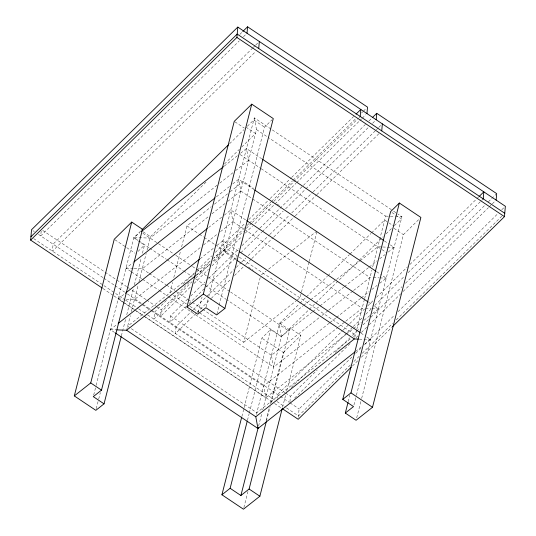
<?xml version="1.0" encoding="UTF-8"?>
<svg xmlns="http://www.w3.org/2000/svg" width="536" height="536" viewBox="0 0 536 536"><rect width="100%" height="100%" fill="white"/><g stroke="black" fill="none" stroke-linecap="round" stroke-linejoin="round"><path stroke-width="0.4" stroke-dasharray="2.68 2.01" d="M41.172 231.076L40.756 235.914L239.277 40.863M189.268 282.264L161.249 309.795L160.7 316.24L191.097 286.371M187.761 298.988L170.475 315.972L169.925 322.424L186.019 306.605M277.226 398.409L277.561 394.516L342.538 330.672M289.929 401.946L290.411 396.305L317.238 369.94M298.371 417.289L299.088 408.935L352.145 356.802M93.693 395.019L95.957 386.108M96.165 385.297L133.839 237.495L139.735 232.845M96.239 408.72L98.503 399.836M98.711 399.032L100.353 392.573M121.384 335.811L125.719 318.806M126.751 314.753L133.565 288.026M134.389 284.784L141.203 258.057M142.442 253.2L144.506 245.099L138.449 241.046M126.623 330.25L130.328 315.704M131.36 311.664L138.161 284.991M138.985 281.762L146.194 253.474M147.018 250.238L150.469 236.698L206.561 181.59M169.885 292.89L172.559 282.392M173.791 277.548L180.585 250.908M181.61 246.875L186.964 225.884L211.191 206.749M198.106 312.568L202.032 297.172M206.112 306.9L208.591 297.185M208.799 296.381L254.299 117.853L271.625 129.457M254.299 117.853L256.489 129.591L225.174 252.436L212.692 262.292M216.879 314.109L218.943 306.016M219.15 305.205L264.529 127.173L272.114 119.722M199.546 312.756L243.692 342.323L260.563 276.12M241.883 416.465L243.94 408.392M244.141 407.581L261.843 338.142L270.593 329.546L281.36 336.755L358.671 260.791M247.471 420.264L249.126 413.779M249.327 412.975L270.593 329.546M256.402 414.355L279.631 323.208L299.322 303.858M258.593 426.073L261.742 413.698M262.714 409.913L281.46 336.36L279.269 324.628L302.927 305.949M243.853 507.585L247.974 491.438M266.084 420.385L269.374 407.467M270.405 403.427L283.37 352.561L261.843 338.142M266.412 421.122L270.124 406.569M270.948 403.333L290.11 328.159L300.877 335.369L286.66 391.146M309.064 262.339L300.006 297.855L296.73 300.441M309.265 261.528L316.883 231.659M282.532 407.313L285.835 394.375M354.752 337.338L356.608 330.055M356.815 329.245L364.433 299.343M364.641 298.539L371.85 270.251M372.674 267.015L385.652 216.102L268.295 137.497M348.206 401.712L349.861 395.226M353.941 404.955L356.206 396.057M356.413 395.246L401.92 216.718L397.759 213.938M356.695 417.839L360.828 401.625M361.653 398.382L403.394 234.641L420.311 218.018M239.827 34.411L242.212 32.073M243.445 36.763L245.83 34.425M252.771 47.938L53.057 244.155L52.461 251.163L255.746 51.436M253.361 47.349L255.149 45.593M255.746 45.011L259.324 41.493M140.74 231.009L133.739 237.89L137.779 240.59M229.555 143.755L243.873 129.685M247.344 126.275L253.763 119.964L264.529 127.173M224.457 164.003L239.378 149.343M241.763 146.998L255.484 133.518L246.259 127.334M138.087 251.404L144.506 245.099M166.468 300.408L154.542 312.126L153.946 319.134L192.102 281.648M183.158 284.006L194.488 272.878M197.469 269.95L211.774 255.893M215.351 252.382L245.16 223.097M248.738 219.579L269.601 199.077M270.198 198.494L291.061 177.992M291.658 177.409L353.66 116.493M196.417 275.236L210.132 261.762M244.704 227.793L213.71 258.252L226.199 248.423L355.361 334.933L353.392 336.487M247.089 225.448L248.878 223.693M249.475 223.103L270.935 202.018M271.531 201.435L292.401 180.934M292.998 180.344L355.589 118.845M361.552 112.989L362.745 111.816M363.341 111.227L366.323 108.299M195.68 278.137L209.985 264.08M212.966 261.146L243.371 231.277M246.352 228.349L251.712 223.077M252.309 222.494L273.179 201.992M273.775 201.409L358.423 118.235M359.02 117.645L360.212 116.48M194.079 283.444L208.39 269.387M211.968 265.869L241.77 236.584M245.347 233.066L252.503 226.038M254.888 223.7L296.019 183.285M296.616 182.696L359.214 121.196M359.81 120.607L361.599 118.851M362.195 118.268L365.773 114.751M190.742 296.06L205.047 282.003M208.625 278.486L239.029 248.61M242.011 245.682L259.297 228.698M259.893 228.115L302.82 185.938M303.416 185.356L365.411 124.439M368.989 120.922L371.971 117.994M189 303.678L203.901 289.038M206.286 286.693L237.287 256.235M240.865 252.717L261.729 232.222M262.325 231.632L283.189 211.13M285.574 208.792L305.245 189.463M305.842 188.873L368.44 127.374M372.614 123.273L374.999 120.928M192.766 310.143L176.076 326.545L175.473 333.553L196.337 313.051M193.362 309.553L233.897 269.729M236.282 267.384L241.053 262.7M241.649 262.111L245.823 258.01M248.208 255.672L269.072 235.17M269.668 234.587L289.34 215.258M291.725 212.913L312.589 192.411M313.185 191.828L375.783 130.328M376.379 129.739L378.168 127.983M378.764 127.401L382.342 123.883M196.933 312.468L210.648 298.994M211.244 298.411L230.916 279.082M234.493 275.564L245.227 265.025M245.823 264.436L251.183 259.169M251.779 258.58L273.239 237.495M273.836 236.912L294.706 216.41M295.303 215.82L316.166 195.325M316.763 194.736L378.758 133.826M299.919 303.276L305.889 297.413M306.485 296.823L327.369 276.308M327.965 275.718L349.445 254.613M350.042 254.03L370.925 233.508M371.528 232.925L384.654 220.028L393.88 226.205M359.267 260.208L383.14 236.758M386.121 233.823L392.091 227.961M394.382 225.71L401.377 218.835L397.344 216.129M283.336 352.594L300.877 335.369M343.134 330.082L349.097 324.226M349.693 323.644L364.594 308.997M367.575 306.069L372.942 300.797M376.52 297.286L407.521 266.828M409.906 264.483L478.46 197.127M291.269 387.468L346.712 332.997M347.308 332.407L352.675 327.141M353.271 326.551L362.209 317.768M365.787 314.25L371.153 308.984M374.731 305.466L404.539 276.181M408.11 272.663L483.231 198.863M335.121 352.373L350.028 337.727M352.413 335.389L355.984 331.871M356.581 331.288L359.562 328.354M363.14 324.843L368.507 319.57M370.892 317.225L401.893 286.767M405.471 283.256L485.355 204.765M488.33 201.838L496.081 194.226M294.632 398.067L350.075 343.596M356.031 337.734L357.82 335.978M361.398 332.467L366.765 327.195M369.15 324.85L400.747 293.808M403.132 291.463L488.376 207.7M488.973 207.117L494.936 201.261M355.723 353.291L361.09 348.018M364.661 344.501L394.469 315.215M398.047 311.704L497.602 213.884M501.776 209.784L505.354 206.273M350.356 364.983L298.492 415.943L285.983 407.568M353.928 361.472L359.294 356.199M362.276 353.271L392.68 323.396M396.258 319.885L501.776 216.209M352.453 366.001L358.41 360.145M361.391 357.217L391.796 327.342M224.209 166.147L238.118 155.159M240.577 153.216L246.473 148.566L261.722 158.777M217.12 185.201L150.107 238.118L133.839 237.495L149.088 247.706M219.753 183.131L232.892 172.753M235.518 170.676L248.657 160.304L246.473 148.566M130.864 271.457L126.014 268.208L132.56 263.035M216.383 196.853L230.132 185.999M232.751 183.928L238.647 179.279L253.89 189.489M214.467 204.169L227.559 193.824M230.179 191.754L243.277 181.416L253.622 188.344M134.147 268.516L142.281 268.831L209.295 215.914M211.921 213.837L225.066 203.466M227.693 201.389L240.832 191.017L238.647 179.279M122.342 301.708L118.188 298.921L124.734 293.748M208.551 227.565L221.649 217.227M224.269 215.157L230.815 209.991L246.064 220.202M126.315 299.229L134.449 299.544L200.812 247.143M203.439 245.073L217.891 233.656M220.517 231.585L233.006 221.723L230.815 209.991M114.516 332.414L110.356 329.633L117.558 323.945M200.069 258.794L213.824 247.94M217.093 245.354L222.989 240.698L238.232 250.915M194.112 273.762L127.648 326.236L256.811 412.747L350.765 338.564M196.732 271.692L211.137 260.315M196.263 275.263L209.409 264.891M261.427 274.8L266.01 271.183M268.63 269.112L292.2 250.5M292.857 249.984L315.778 231.887M243.692 342.323L296.08 300.957M303.584 305.433L310.15 300.24M310.806 299.725L359.428 261.334M360.085 260.818L377.826 246.808L381.893 246.969M312.233 312.059L281.46 336.36L226.708 299.691M312.81 311.61L319.443 306.378M320.032 305.902L343.69 287.229M344.32 286.726L368.654 267.518M369.204 267.082L377.197 260.771M379.682 258.808L385.083 254.546M388.198 252.088L394.087 247.431L389.933 244.644M329.292 323.128L273.628 367.073L271.444 355.335L319.409 317.466M322.036 315.396L327.945 310.726M328.601 310.203L352.916 291.008M353.572 290.492L369.994 277.521L372.44 277.615M329.948 322.612L335.838 317.955M336.494 317.439L360.721 298.311M361.378 297.788L369.237 291.584M371.857 289.52L377.096 285.38M379.716 283.316L386.262 278.144L380.721 274.432M345.693 334.705L265.802 397.786L263.618 386.047L337.861 327.429M338.518 326.913L345.084 321.721M345.74 321.205L362.168 308.234L364.607 308.327M346.35 334.189L352.896 329.017M353.552 328.501L361.411 322.297M364.024 320.233L369.92 315.577M372.54 313.506L378.436 308.857L372.888 305.145M355.542 351.462L362.095 346.29M364.715 344.219L370.604 339.569L365.063 335.851M385.652 216.102L394.597 216.444M395.414 216.47L401.92 216.718M382.704 246.995L394.087 247.431M126.014 268.208L133.33 268.489M373.25 277.648L378.945 277.862M379.756 277.896L386.262 278.144M118.188 298.921L123.066 299.108M365.425 308.361L371.113 308.575M371.93 308.609L378.436 308.857M110.356 329.633L116.051 329.848M359.221 339.134L370.604 339.569M272.322 129.92L392.908 210.688M393.605 211.15L397.069 213.469M391.963 212.524L396.673 215.68M256.489 129.591L267.598 137.035M234.922 121.806L244.336 128.117M393.973 228.336L403.394 234.641M384.386 240.932L389.237 244.181M240.095 154.562L260.463 168.21M261.159 168.673L387.052 252.992M277.079 204.055L279.839 205.904M376.56 271.645L380.024 273.963M240.832 191.017L251.94 198.454M252.637 198.923L369.994 277.521M368.735 302.358L372.198 304.676M233.006 221.723L244.115 229.167M244.811 229.636L362.168 308.234M360.902 333.07L364.366 335.389M186.964 225.884L198.689 233.736M199.379 234.199L203.519 236.972M204.209 237.435L214.554 244.362M215.244 244.825L236.631 259.143M248.356 267.002L253.18 270.231M236.289 259.88L225.174 252.436L222.989 240.698M143.219 231.84L150.469 236.698M279.631 323.208L288.857 329.385L288.495 330.806L230.661 292.066M142.857 233.261L175.105 254.861M175.801 255.324L191.774 266.024M192.471 266.486L229.964 291.604M149.779 248.175L166.415 259.31M167.105 259.779L183.051 270.452M183.741 270.915L192.055 276.489M195.519 278.807L204.531 284.844M205.228 285.306L226.018 299.229M114.918 239.746L126.034 247.183M126.724 247.652L135.059 253.233M142.281 268.831L148.526 273.012M149.222 273.481L165.892 284.643M166.582 285.105L174.917 290.686M175.614 291.155L187.419 299.061M188.109 299.524L191.587 301.848M192.277 302.317L201.998 308.83M202.695 309.292L271.444 355.335M173.329 295.202L186.434 303.979M189.885 306.291L198.856 312.294M131.554 271.92L141.953 278.881M142.643 279.35L158.589 290.023M159.279 290.485L167.594 296.06M168.291 296.522L273.628 367.073M42.692 230.393L116.185 279.611M116.875 280.073L126.583 286.579M127.273 287.041L129.357 288.435M132.131 290.291L145.993 299.577M146.69 300.039L155.701 306.076M156.391 306.545L161.249 309.795M170.475 315.972L284.864 392.587M285.561 393.049L290.411 396.305M32.917 230.668L34.311 231.592M38.478 234.386L103.153 277.702M103.843 278.171L114.248 285.132M114.939 285.594L124.647 292.1M127.421 293.956L150.991 309.741M151.681 310.21L279.645 395.91M280.335 396.372L289.366 402.422M290.056 402.884L299.088 408.935M134.449 299.544L141.397 304.193M142.087 304.656L150.422 310.237M151.119 310.706L263.618 386.047M33.708 238.607L103.207 285.152M103.904 285.621L124.754 299.584M125.444 300.046L137.953 308.428M138.65 308.89L146.991 314.478M147.681 314.94L276.248 401.049M276.945 401.511L285.293 407.105M102.919 288.509L113.344 295.497M114.041 295.959L123.769 302.478M124.466 302.94L135.581 310.391M136.278 310.853L144.62 316.441M145.316 316.903L273.876 403.012M274.573 403.474L281.521 408.13M123.039 302.17L134.127 309.594M134.817 310.063L143.132 315.63M143.829 316.093L265.802 397.786"/><path stroke-width="0.8" d="M102.229 288.046L30.646 240.108L31.53 229.736L237.796 27.075L505.354 206.273L504.47 216.645L392.392 326.759M30.646 240.108L236.912 37.446L237.796 27.075M247.022 33.252L247.572 26.8L367.515 107.126L366.966 113.578M258.727 48.508L259.324 41.493M360.212 116.48L360.815 109.465L356.045 114.148M376.192 119.756L376.741 113.31L496.678 193.637L496.128 200.089M381.739 130.891L382.342 123.883M483.231 198.863L483.827 191.855L479.057 196.538M74.303 395.916L114.228 239.277L131.729 222.078L142.496 229.287L101.492 390.154L93.277 396.64L104.038 403.849L95.83 410.335L74.303 395.916L90.725 382.945L131.729 222.078M104.038 403.849L121.176 336.621M186.93 306.981L234.245 121.357L251.753 104.158L273.28 118.577L224.886 308.435L216.671 314.92L205.911 307.711L197.697 314.19L186.93 306.981L203.358 294.016L251.753 104.158M282.124 408.928L259.873 496.229L243.445 509.2L221.917 494.782L241.676 417.269M221.917 494.782L230.132 488.296L247.264 421.068M230.132 488.296L240.892 495.505L258.238 427.473M240.892 495.505L249.106 489.02L266.211 421.926M345.311 413.062L353.526 406.576L342.759 399.367L390.617 211.626L399.367 203.023L420.894 217.442L372.5 407.3L356.078 420.271L345.311 413.062L347.998 402.523M342.759 399.367L350.973 392.881L399.367 203.023M30.934 236.745L237.2 34.09L504.758 213.281M242.808 31.483L247.572 26.8M141.839 229.931L228.363 144.928M372.567 117.411L376.741 113.31M351.261 367.173L298.204 419.299L282.217 408.6M141.537 231.418L223.552 166.663M133.873 262.004L215.07 197.891M125.391 293.232L207.244 228.604M118.215 323.429L199.412 259.317M116.861 329.881L126.623 330.25L195.607 275.785M354.892 351.978L257.977 428.498L255.786 416.76L354.343 338.946L358.403 339.1M236.912 37.446L504.47 216.645M262.412 159.239L383.696 240.47M254.587 189.952L375.863 271.183M246.754 220.665L368.038 301.895M239.619 251.84L360.212 332.608M236.979 260.342L354.343 338.946M203.358 294.016L224.886 308.435M350.973 392.881L372.5 407.3M126.623 330.25L255.786 416.76M115.207 332.883L257.977 428.498M90.725 382.945L101.492 390.154M249.106 489.02L259.873 496.229"/></g></svg>
